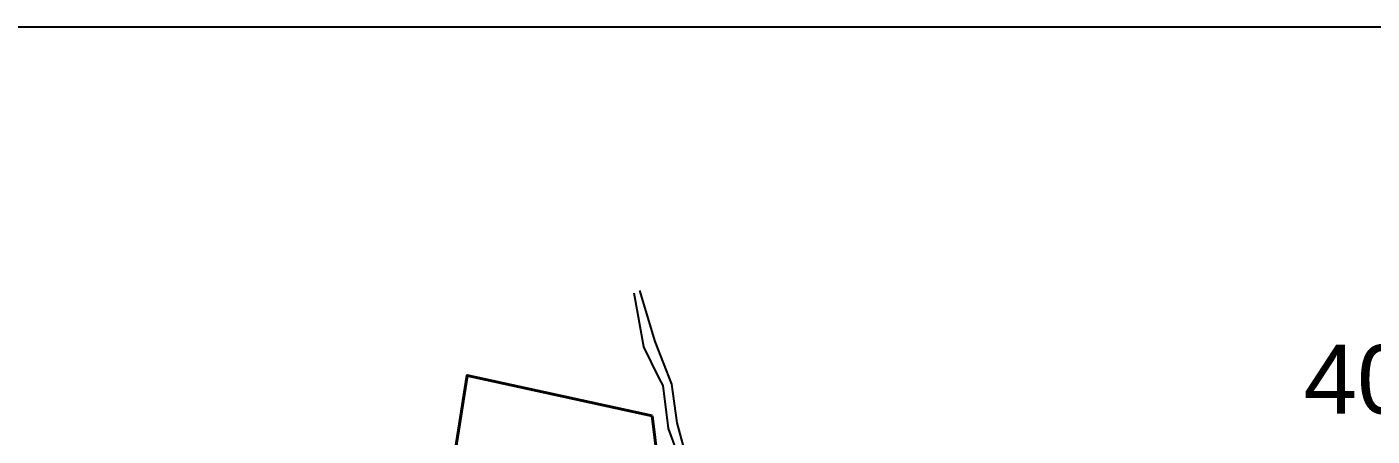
# Model space of a CAD drawing. Header units: metres. Extents: x 201400 to 215600, y 173235 to 1738400.
# Drawn here: x 203670 to 204645, y 1736203 to 1736500 of the extents above; entities that cross this region are included whole.
import ezdxf

# ---------------------------------------------------------------- set-up
doc = ezdxf.new("R2010")
doc.units = ezdxf.units.M
doc.layers.add('250Acres', color=7, linetype='Continuous', lineweight=25)
doc.layers.add('GRID LINES', color=250, linetype='Continuous')
doc.layers.add('VILLAGE NAMES', color=5, linetype='Continuous')
doc.layers.add('STREAM', color=7, linetype='Continuous', lineweight=0, true_color=0x3dcfff)
doc.styles.get("Standard").update_dxf_attribs({"font": 'arial.ttf', "height": 50})

msp = doc.modelspace()

# ---------------------------------------------------------------- linework, layer by layer
at = {"layer": '250Acres', "color": 5, "lineweight": 40, "flags": 128}
msp.add_lwpolyline([(204123.18, 1736218.11), (203989.13, 1736247.36), (203959.68, 1736061.76), (203806.69, 1736103.69), (203791.26, 1736014.24), (203818.43, 1736018.01), (203878.23, 1736026.32), (203936.48, 1736034.41), (203973.97, 1736039.62), (204010.81, 1736044.73), (204043.71, 1736049.3), (204065.69, 1736052.36), (204102.53, 1736057.47), (204120.85, 1736060.02), (204125.87, 1736060.71), (204142.12, 1736062.92)], close=True, dxfattribs=at)
at = {"layer": 'GRID LINES', "color": 9, "linetype": 'Continuous'}
msp.add_line((201500, 1736500), (215500, 1736500), dxfattribs=at)
at = {"layer": 'STREAM'}
for points, elevation in [([(204151, 1736165), (204135, 1736209), (204131, 1736240), (204128, 1736246), (204117, 1736268), (204110, 1736307)], 308.24), ([(204114, 1736309), (204125, 1736272), (204137, 1736241), (204141, 1736213), (204154, 1736165)], 326.69)]:
    msp.add_lwpolyline(points, dxfattribs=dict(at, elevation=elevation))
at = {"layer": 'STREAM', "linetype": 'Continuous', "lineweight": 25}
for points, elevation in [([(204151, 1736165), (204135, 1736209), (204131, 1736240), (204128, 1736246), (204117, 1736268), (204110, 1736307)], 308.24), ([(204151, 1736165), (204135, 1736209), (204131, 1736240), (204128, 1736246), (204117, 1736268), (204110, 1736307)], 308.24), ([(204114, 1736309), (204125, 1736272), (204137, 1736241), (204141, 1736213), (204154, 1736165)], 326.69), ([(204114, 1736309), (204125, 1736272), (204137, 1736241), (204141, 1736213), (204154, 1736165)], 326.69)]:
    msp.add_lwpolyline(points, dxfattribs=dict(at, elevation=elevation))

# ---------------------------------------------------------------- texts
at = {"layer": 'VILLAGE NAMES', "color": 7, "linetype": 'Continuous'}
msp.add_text('400/220 KV', height=50, dxfattribs=at).set_placement((204595.13, 1736219.63))

doc.saveas('drawing.dxf')
